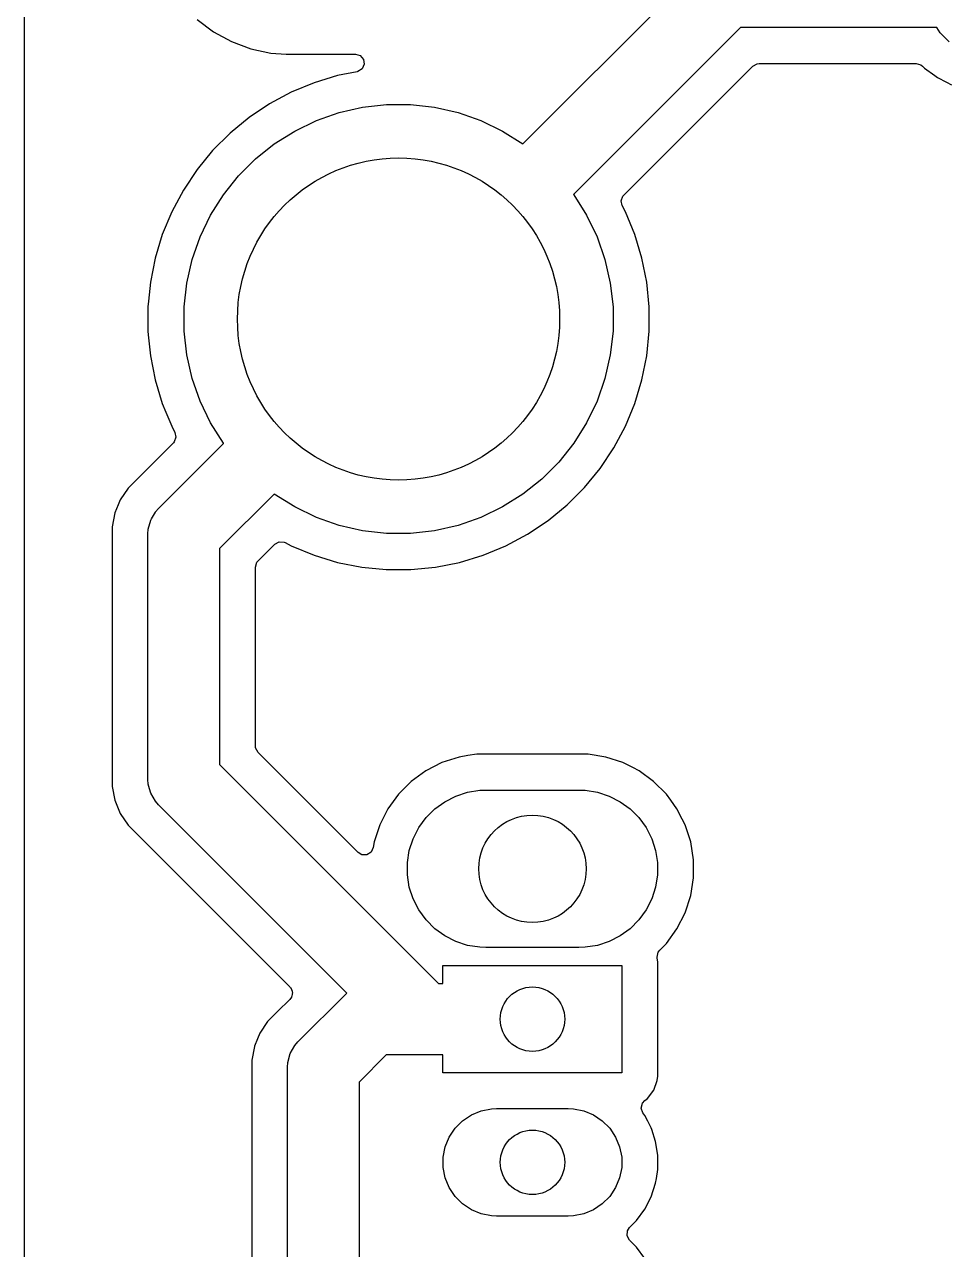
# Model space of a CAD drawing. Extents: x 4.41 to 8.11, y -5.15 to -2.23.
# Drawn here: x 4.414 to 4.922, y -3.685 to -3.011 of the extents above; entities that cross this region are included whole.
import ezdxf

# ---------------------------------------------------------------- set-up
doc = ezdxf.new("R2010")
doc.units = 0
doc.header["$MEASUREMENT"] = 0
doc.layers.add('BLACK', color=7, linetype='CONTINUOUS')

msp = doc.modelspace()

# ---------------------------------------------------------------- linework, layer by layer
at = {"layer": 'BLACK', "linetype": 'CONTINUOUS'}
for p, q in [((4.41439, -5.0424), (4.41439, -2.23844)), ((4.6885, -3.07696), (4.78608, -2.97939)), ((4.50932, -3.00849), (4.51833, -3.01525)), ((4.51833, -3.01525), (4.51833, -3.01525)), ((4.51833, -3.01525), (4.52822, -3.02064)), ((4.80815, -3.01299), (4.71634, -3.1048)), ((4.91602, -3.01299), (4.80815, -3.01299)), ((4.91789, -3.01579), (4.91602, -3.01299)), ((4.9228, -3.0207), (4.91789, -3.01579)), ((4.52822, -3.02064), (4.52822, -3.02064)), ((4.52822, -3.02064), (4.52822, -3.02064)), ((4.52822, -3.02064), (4.52822, -3.02064)), ((4.52822, -3.02064), (4.53878, -3.02458)), ((4.53878, -3.02458), (4.53878, -3.02458)), ((4.53878, -3.02458), (4.53878, -3.02458)), ((4.53878, -3.02458), (4.54979, -3.02698)), ((4.54979, -3.02698), (4.54979, -3.02698)), ((4.54979, -3.02698), (4.54979, -3.02698)), ((4.54979, -3.02698), (4.55821, -3.02758)), ((4.55821, -3.02758), (4.59633, -3.02758)), ((4.59633, -3.02758), (4.59897, -3.02835)), ((4.59897, -3.02835), (4.60077, -3.03043)), ((4.60077, -3.03043), (4.60116, -3.03316)), ((4.59728, -3.03725), (4.58655, -3.03938)), ((4.5977, -3.03714), (4.59728, -3.03725)), ((4.60002, -3.03566), (4.5977, -3.03714)), ((4.60116, -3.03316), (4.60002, -3.03566)), ((4.74388, -3.10514), (4.81489, -3.03413)), ((4.81489, -3.03413), (4.8173, -3.03281)), ((4.8173, -3.03281), (4.81834, -3.0327)), ((4.81834, -3.0327), (4.90467, -3.0327)), ((4.90467, -3.0327), (4.90731, -3.03347)), ((4.90731, -3.03347), (4.90812, -3.03413)), ((4.90812, -3.03413), (4.90936, -3.03536)), ((4.90936, -3.03536), (4.90936, -3.03536)), ((4.90936, -3.03536), (4.91489, -3.03938)), ((4.57359, -3.04331), (4.56108, -3.04849)), ((4.58655, -3.03938), (4.57359, -3.04331)), ((4.91489, -3.03938), (4.91638, -3.04047)), ((4.91638, -3.04047), (4.92143, -3.04304)), ((4.92143, -3.04304), (4.92411, -3.04441)), ((4.56108, -3.04849), (4.54914, -3.05488)), ((4.56108, -3.04849), (4.56108, -3.04849)), ((4.54914, -3.05488), (4.53788, -3.0624)), ((4.54914, -3.05488), (4.54914, -3.05488)), ((4.58738, -3.05973), (4.60029, -3.05679)), ((4.60029, -3.05679), (4.61346, -3.0553)), ((4.61346, -3.0553), (4.6267, -3.0553)), ((4.6267, -3.0553), (4.63986, -3.05679)), ((4.63986, -3.05679), (4.65278, -3.05973)), ((4.53788, -3.0624), (4.52742, -3.07099)), ((4.53788, -3.0624), (4.53788, -3.0624)), ((4.56295, -3.06986), (4.57488, -3.06411)), ((4.57488, -3.06411), (4.58738, -3.05973)), ((4.65278, -3.05973), (4.66528, -3.06411)), ((4.66528, -3.06411), (4.67721, -3.06986)), ((4.52742, -3.07099), (4.51784, -3.08057)), ((4.55173, -3.0769), (4.56295, -3.06986)), ((4.67721, -3.06986), (4.68843, -3.0769)), ((4.54138, -3.08516), (4.55173, -3.0769)), ((4.68843, -3.0769), (4.6885, -3.07696)), ((4.51784, -3.08057), (4.50925, -3.09103)), ((4.53201, -3.09453), (4.54138, -3.08516)), ((4.50925, -3.09103), (4.50173, -3.10229)), ((4.50925, -3.09103), (4.50925, -3.09103)), ((4.52375, -3.10488), (4.53201, -3.09453)), ((4.50173, -3.10229), (4.49535, -3.11423)), ((4.50173, -3.10229), (4.50173, -3.10229)), ((4.51671, -3.1161), (4.52375, -3.10488)), ((4.71634, -3.1048), (4.7164, -3.10488)), ((4.7164, -3.10488), (4.72345, -3.1161)), ((4.74246, -3.1082), (4.74345, -3.10563)), ((4.74345, -3.10563), (4.74388, -3.10514)), ((4.74302, -3.11089), (4.74246, -3.1082)), ((4.74481, -3.11423), (4.74302, -3.11089)), ((4.49535, -3.11423), (4.49016, -3.12674)), ((4.49535, -3.11423), (4.49535, -3.11423)), ((4.51096, -3.12803), (4.51671, -3.1161)), ((4.72345, -3.1161), (4.7292, -3.12803)), ((4.74999, -3.12674), (4.74481, -3.11423)), ((4.49016, -3.12674), (4.48623, -3.1397)), ((4.50658, -3.14053), (4.51096, -3.12803)), ((4.7292, -3.12803), (4.73357, -3.14053)), ((4.75392, -3.1397), (4.74999, -3.12674)), ((4.48623, -3.1397), (4.48359, -3.15298)), ((4.50364, -3.15344), (4.50658, -3.14053)), ((4.73357, -3.14053), (4.73652, -3.15344)), ((4.75657, -3.15298), (4.75392, -3.1397)), ((4.48359, -3.15298), (4.48257, -3.16338)), ((4.50215, -3.16661), (4.50364, -3.15344)), ((4.73652, -3.15344), (4.738, -3.16661)), ((4.75789, -3.16646), (4.75657, -3.15298)), ((4.48257, -3.16338), (4.48226, -3.16646)), ((4.48226, -3.16646), (4.48226, -3.18)), ((4.50215, -3.17985), (4.50215, -3.16661)), ((4.738, -3.16661), (4.738, -3.17985)), ((4.75789, -3.18), (4.75789, -3.16646)), ((4.48226, -3.18), (4.48245, -3.18192)), ((4.48245, -3.18192), (4.48359, -3.19347)), ((4.50364, -3.19301), (4.50215, -3.17985)), ((4.738, -3.17985), (4.73652, -3.19301)), ((4.75657, -3.19347), (4.75789, -3.18)), ((4.50658, -3.20593), (4.50364, -3.19301)), ((4.73652, -3.19301), (4.73357, -3.20593)), ((4.48359, -3.19347), (4.48623, -3.20675)), ((4.75392, -3.20676), (4.75657, -3.19347)), ((4.48623, -3.20675), (4.49016, -3.21971)), ((4.51096, -3.21843), (4.50658, -3.20593)), ((4.73357, -3.20593), (4.7292, -3.21843)), ((4.74999, -3.21971), (4.75392, -3.20676)), ((4.49016, -3.21971), (4.49214, -3.22449)), ((4.51671, -3.23036), (4.51096, -3.21843)), ((4.7292, -3.21843), (4.72345, -3.23036)), ((4.74481, -3.23222), (4.74999, -3.21971)), ((4.49214, -3.22449), (4.49535, -3.23222)), ((4.49535, -3.23222), (4.49713, -3.23557)), ((4.52375, -3.24158), (4.51671, -3.23036)), ((4.72345, -3.23036), (4.7164, -3.24158)), ((4.73843, -3.24416), (4.74481, -3.23222)), ((4.49769, -3.23826), (4.49671, -3.24083)), ((4.49713, -3.23557), (4.49769, -3.23826)), ((4.49628, -3.24132), (4.48218, -3.25542)), ((4.48805, -3.27742), (4.52381, -3.24165)), ((4.49671, -3.24083), (4.49628, -3.24132)), ((4.52381, -3.24165), (4.52375, -3.24158)), ((4.7164, -3.24158), (4.70815, -3.25193)), ((4.73091, -3.25542), (4.73843, -3.24416)), ((4.70815, -3.25193), (4.69878, -3.2613)), ((4.48218, -3.25542), (4.47686, -3.26074)), ((4.72232, -3.26589), (4.73091, -3.25542)), ((4.47137, -3.26623), (4.46706, -3.27268)), ((4.47467, -3.26294), (4.47137, -3.26623)), ((4.47686, -3.26074), (4.47467, -3.26294)), ((4.47686, -3.26074), (4.47686, -3.26074)), ((4.69878, -3.2613), (4.68843, -3.26955)), ((4.71274, -3.27547), (4.72232, -3.26589)), ((4.46706, -3.27268), (4.46591, -3.27547)), ((4.46706, -3.27268), (4.46706, -3.27268)), ((4.55165, -3.26949), (4.52165, -3.29949)), ((4.55173, -3.26955), (4.55165, -3.26949)), ((4.56295, -3.2766), (4.55173, -3.26955)), ((4.68843, -3.26955), (4.67721, -3.2766)), ((4.46409, -3.27985), (4.46258, -3.28746)), ((4.4641, -3.27983), (4.46409, -3.27985)), ((4.46409, -3.27985), (4.46409, -3.27985)), ((4.46591, -3.27547), (4.4641, -3.27983)), ((4.46591, -3.27547), (4.46591, -3.27547)), ((4.48419, -3.2831), (4.48635, -3.27936)), ((4.48635, -3.27935), (4.48805, -3.27742)), ((4.48635, -3.27936), (4.48635, -3.27935)), ((4.57488, -3.28235), (4.56295, -3.2766)), ((4.67721, -3.2766), (4.66528, -3.28235)), ((4.70227, -3.28406), (4.71274, -3.27547)), ((4.46258, -3.28746), (4.46258, -3.28746)), ((4.46258, -3.28746), (4.46258, -3.43031)), ((4.48245, -3.28877), (4.48378, -3.28381)), ((4.48378, -3.28381), (4.48419, -3.2831)), ((4.58738, -3.28672), (4.57488, -3.28235)), ((4.60029, -3.28967), (4.58738, -3.28672)), ((4.65278, -3.28672), (4.63986, -3.28967)), ((4.66528, -3.28235), (4.65278, -3.28672)), ((4.69102, -3.29158), (4.70227, -3.28406)), ((4.48228, -3.29134), (4.48245, -3.28877)), ((4.48228, -3.42643), (4.48228, -3.29134)), ((4.48245, -3.28877), (4.48245, -3.28877)), ((4.61346, -3.29115), (4.60029, -3.28967)), ((4.6267, -3.29115), (4.61346, -3.29115)), ((4.63986, -3.28967), (4.6267, -3.29115)), ((4.67907, -3.29796), (4.69102, -3.29158)), ((4.52165, -3.29949), (4.52165, -3.41827)), ((4.54279, -3.30622), (4.55199, -3.29703)), ((4.55199, -3.29703), (4.5544, -3.29571)), ((4.5544, -3.29571), (4.55714, -3.2959)), ((4.55714, -3.2959), (4.55774, -3.29617)), ((4.55774, -3.29617), (4.56108, -3.29796)), ((4.56108, -3.29796), (4.57359, -3.30314)), ((4.66656, -3.30314), (4.67907, -3.29796)), ((4.54136, -3.30968), (4.54213, -3.30704)), ((4.54213, -3.30704), (4.54279, -3.30622)), ((4.57359, -3.30314), (4.58655, -3.30707)), ((4.58655, -3.30707), (4.59983, -3.30972)), ((4.64032, -3.30972), (4.65361, -3.30707)), ((4.65361, -3.30707), (4.66656, -3.30314)), ((4.54136, -3.40809), (4.54136, -3.30968)), ((4.59983, -3.30972), (4.61331, -3.31104)), ((4.61331, -3.31104), (4.61331, -3.31104)), ((4.61331, -3.31104), (4.62685, -3.31104)), ((4.62685, -3.31104), (4.64032, -3.30972)), ((4.62685, -3.31104), (4.62685, -3.31104)), ((4.54147, -3.40913), (4.54136, -3.40809)), ((4.54279, -3.41154), (4.54147, -3.40913)), ((4.59788, -3.46664), (4.54279, -3.41154)), ((4.65335, -3.41413), (4.64392, -3.4172)), ((4.65825, -3.41335), (4.65335, -3.41413)), ((4.66315, -3.41258), (4.65825, -3.41335)), ((4.72425, -3.41258), (4.66315, -3.41258)), ((4.73405, -3.41413), (4.72425, -3.41258)), ((4.74348, -3.4172), (4.73405, -3.41413)), ((4.52165, -3.41827), (4.64196, -3.53858)), ((4.63508, -3.4217), (4.62706, -3.42753)), ((4.64392, -3.4172), (4.63508, -3.4217)), ((4.74885, -3.41993), (4.74348, -3.4172)), ((4.75232, -3.4217), (4.74885, -3.41993)), ((4.76034, -3.42753), (4.75232, -3.4217)), ((4.75232, -3.4217), (4.75232, -3.4217)), ((4.75232, -3.4217), (4.75232, -3.4217)), ((4.48245, -3.429), (4.48228, -3.42643)), ((4.48313, -3.43152), (4.48245, -3.429)), ((4.48245, -3.429), (4.48245, -3.429)), ((4.62706, -3.42753), (4.62005, -3.43454)), ((4.62706, -3.42753), (4.62706, -3.42753)), ((4.76735, -3.43454), (4.76034, -3.42753)), ((4.76034, -3.42753), (4.76034, -3.42753)), ((4.46258, -3.43031), (4.46258, -3.43031)), ((4.46258, -3.43031), (4.46258, -3.43031)), ((4.46258, -3.43031), (4.46409, -3.43792)), ((4.48378, -3.43396), (4.48313, -3.43152)), ((4.48635, -3.43841), (4.48378, -3.43396)), ((4.62005, -3.43454), (4.61422, -3.44257)), ((4.62005, -3.43454), (4.62005, -3.43454)), ((4.64548, -3.43867), (4.65154, -3.43558)), ((4.65154, -3.43558), (4.658, -3.43348)), ((4.658, -3.43348), (4.66471, -3.43242)), ((4.66471, -3.43242), (4.66811, -3.43228)), ((4.66811, -3.43228), (4.71929, -3.43228)), ((4.71929, -3.43228), (4.72269, -3.43242)), ((4.72269, -3.43242), (4.7294, -3.43348)), ((4.7294, -3.43348), (4.73586, -3.43558)), ((4.73586, -3.43558), (4.74192, -3.43867)), ((4.76981, -3.43792), (4.76735, -3.43454)), ((4.76735, -3.43454), (4.76735, -3.43454)), ((4.46409, -3.43792), (4.46409, -3.43792)), ((4.46409, -3.43792), (4.46706, -3.44509)), ((4.48805, -3.44035), (4.48635, -3.43841)), ((4.48635, -3.43841), (4.48635, -3.43841)), ((4.59165, -3.54395), (4.48805, -3.44035)), ((4.63998, -3.44266), (4.64548, -3.43867)), ((4.74192, -3.43867), (4.74742, -3.44266)), ((4.77318, -3.44257), (4.76981, -3.43792)), ((4.46706, -3.44509), (4.46706, -3.44509)), ((4.46706, -3.44509), (4.47137, -3.45154)), ((4.61422, -3.44257), (4.60971, -3.4514)), ((4.63118, -3.45296), (4.63518, -3.44746)), ((4.63518, -3.44746), (4.63998, -3.44266)), ((4.74742, -3.44266), (4.75222, -3.44746)), ((4.75222, -3.44746), (4.75622, -3.45296)), ((4.77605, -3.4482), (4.77318, -3.44257)), ((4.77769, -3.4514), (4.77605, -3.4482)), ((4.47137, -3.45154), (4.47137, -3.45154)), ((4.47137, -3.45154), (4.47137, -3.45154)), ((4.47137, -3.45154), (4.47686, -3.45702)), ((4.60971, -3.4514), (4.60665, -3.46084)), ((4.6281, -3.45902), (4.63118, -3.45296)), ((4.75622, -3.45296), (4.7593, -3.45902)), ((4.78075, -3.46084), (4.77769, -3.4514)), ((4.77769, -3.4514), (4.77769, -3.4514)), ((4.77769, -3.4514), (4.77769, -3.4514)), ((4.47686, -3.45702), (4.47686, -3.45702)), ((4.47686, -3.45702), (4.47714, -3.4573)), ((4.47714, -3.4573), (4.47714, -3.4573)), ((4.47714, -3.4573), (4.47714, -3.4573)), ((4.47714, -3.4573), (4.56031, -3.54047)), ((4.60665, -3.46084), (4.60616, -3.46395)), ((4.626, -3.46548), (4.6281, -3.45902)), ((4.7593, -3.45902), (4.7614, -3.46548)), ((4.7823, -3.47063), (4.78075, -3.46084)), ((4.59989, -3.46785), (4.59788, -3.46664)), ((4.60264, -3.46789), (4.59989, -3.46785)), ((4.60498, -3.46643), (4.60264, -3.46789)), ((4.60616, -3.46395), (4.60498, -3.46643)), ((4.62494, -3.47219), (4.626, -3.46548)), ((4.7614, -3.46548), (4.76246, -3.47219)), ((4.62494, -3.47899), (4.62494, -3.47219)), ((4.76246, -3.47219), (4.76246, -3.47899)), ((4.7823, -3.48055), (4.7823, -3.47063)), ((4.626, -3.4857), (4.62494, -3.47899)), ((4.76246, -3.47899), (4.7614, -3.4857)), ((4.78075, -3.49035), (4.7823, -3.48055)), ((4.6281, -3.49216), (4.626, -3.4857)), ((4.7614, -3.4857), (4.7593, -3.49216)), ((4.63118, -3.49822), (4.6281, -3.49216)), ((4.7593, -3.49216), (4.75622, -3.49822)), ((4.77769, -3.49978), (4.78075, -3.49035)), ((4.63518, -3.50372), (4.63118, -3.49822)), ((4.75622, -3.49822), (4.75222, -3.50372)), ((4.77318, -3.50862), (4.77769, -3.49978)), ((4.63998, -3.50852), (4.63518, -3.50372)), ((4.64548, -3.51252), (4.63998, -3.50852)), ((4.74742, -3.50852), (4.74192, -3.51252)), ((4.75222, -3.50372), (4.74742, -3.50852)), ((4.76735, -3.51664), (4.77318, -3.50862)), ((4.65154, -3.5156), (4.64548, -3.51252)), ((4.658, -3.5177), (4.65154, -3.5156)), ((4.73586, -3.5156), (4.7294, -3.5177)), ((4.74192, -3.51252), (4.73586, -3.5156)), ((4.76374, -3.52026), (4.76735, -3.51664)), ((4.66471, -3.51876), (4.658, -3.5177)), ((4.66811, -3.5189), (4.66471, -3.51876)), ((4.71929, -3.5189), (4.66811, -3.5189)), ((4.72269, -3.51876), (4.71929, -3.5189)), ((4.7294, -3.5177), (4.72269, -3.51876)), ((4.76234, -3.52423), (4.76282, -3.52152)), ((4.76282, -3.52152), (4.76374, -3.52026)), ((4.64449, -3.53858), (4.64449, -3.52874)), ((4.64449, -3.52874), (4.74291, -3.52874)), ((4.74291, -3.52874), (4.74291, -3.5878)), ((4.76237, -3.52451), (4.76234, -3.52423)), ((4.76262, -3.52686), (4.76237, -3.52451)), ((4.76237, -3.52451), (4.76237, -3.52451)), ((4.76262, -3.58968), (4.76262, -3.52686)), ((4.56031, -3.54047), (4.56048, -3.54078)), ((4.56048, -3.54078), (4.56076, -3.541)), ((4.56076, -3.541), (4.56113, -3.54197)), ((4.56113, -3.54197), (4.56162, -3.54288)), ((4.56172, -3.54357), (4.5615, -3.54459)), ((4.56162, -3.54288), (4.5616, -3.54324)), ((4.5616, -3.54324), (4.56172, -3.54357)), ((4.64196, -3.53858), (4.64449, -3.53858)), ((4.56031, -3.54737), (4.55359, -3.55409)), ((4.56114, -3.54626), (4.56031, -3.54737)), ((4.5612, -3.54598), (4.56114, -3.54626)), ((4.56143, -3.54563), (4.5612, -3.54598)), ((4.5615, -3.54459), (4.56143, -3.54563)), ((4.56478, -3.57077), (4.5912, -3.54435)), ((4.5912, -3.54435), (4.59165, -3.54395)), ((4.55138, -3.5563), (4.5481, -3.55958)), ((4.55359, -3.55409), (4.55138, -3.5563)), ((4.55359, -3.55409), (4.55359, -3.55409)), ((4.5481, -3.55958), (4.54379, -3.56603)), ((4.54249, -3.56918), (4.54082, -3.5732)), ((4.54379, -3.56603), (4.54249, -3.56918)), ((4.54379, -3.56603), (4.54379, -3.56603)), ((4.54081, -3.57328), (4.53931, -3.58081)), ((4.54082, -3.5732), (4.54081, -3.57328)), ((4.54082, -3.5732), (4.54082, -3.5732)), ((4.55918, -3.58212), (4.56051, -3.57715)), ((4.56051, -3.57715), (4.56308, -3.5727)), ((4.56308, -3.5727), (4.56478, -3.57077)), ((4.56308, -3.5727), (4.56308, -3.5727)), ((4.53931, -3.58081), (4.53931, -3.58081)), ((4.53931, -3.58081), (4.53931, -4.32502)), ((4.55902, -3.58469), (4.55918, -3.58212)), ((4.55918, -3.58212), (4.55918, -3.58212)), ((4.61327, -3.57795), (4.59839, -3.59284)), ((4.63381, -3.57795), (4.61327, -3.57795)), ((4.64449, -3.57795), (4.63381, -3.57795)), ((4.64449, -3.5878), (4.64449, -3.57795)), ((4.55902, -4.32114), (4.55902, -3.58469)), ((4.74291, -3.5878), (4.64449, -3.5878)), ((4.76237, -3.59203), (4.76262, -3.58968)), ((4.59839, -3.59284), (4.59839, -4.31298)), ((4.75699, -3.60187), (4.76039, -3.59734)), ((4.76039, -3.59734), (4.76237, -3.59203)), ((4.75416, -3.60451), (4.75548, -3.603)), ((4.75548, -3.603), (4.75699, -3.60187)), ((4.65528, -3.61418), (4.6601, -3.61097)), ((4.6601, -3.61097), (4.66544, -3.60875)), ((4.66544, -3.60875), (4.67112, -3.60762)), ((4.67112, -3.60762), (4.67402, -3.60748)), ((4.67402, -3.60748), (4.71339, -3.60748)), ((4.71339, -3.60748), (4.71628, -3.60762)), ((4.71628, -3.60762), (4.72196, -3.60875)), ((4.72196, -3.60875), (4.72731, -3.61097)), ((4.72731, -3.61097), (4.73212, -3.61418)), ((4.75353, -3.60719), (4.75416, -3.60451)), ((4.75446, -3.60978), (4.75353, -3.60719)), ((4.75549, -3.6112), (4.75446, -3.60978)), ((4.65119, -3.61828), (4.65528, -3.61418)), ((4.73212, -3.61418), (4.73621, -3.61828)), ((4.75708, -3.61433), (4.75549, -3.6112)), ((4.75549, -3.6112), (4.75549, -3.6112)), ((4.75549, -3.6112), (4.75549, -3.6112)), ((4.75901, -3.61811), (4.75708, -3.61433)), ((4.64576, -3.62844), (4.64797, -3.62309)), ((4.64797, -3.62309), (4.65119, -3.61828)), ((4.73621, -3.61828), (4.73943, -3.62309)), ((4.73943, -3.62309), (4.74164, -3.62844)), ((4.7593, -3.61899), (4.75901, -3.61811)), ((4.75901, -3.61811), (4.75901, -3.61811)), ((4.75901, -3.61811), (4.75901, -3.61811)), ((4.76141, -3.62548), (4.7593, -3.61899)), ((4.64463, -3.63411), (4.64576, -3.62844)), ((4.74164, -3.62844), (4.74277, -3.63411)), ((4.76262, -3.63313), (4.76141, -3.62548)), ((4.64463, -3.6399), (4.64463, -3.63411)), ((4.74277, -3.63411), (4.74277, -3.6399)), ((4.76262, -3.64088), (4.76262, -3.63313)), ((4.64576, -3.64558), (4.64463, -3.6399)), ((4.74277, -3.6399), (4.74164, -3.64558)), ((4.76183, -3.64586), (4.76262, -3.64088)), ((4.64797, -3.65093), (4.64576, -3.64558)), ((4.65119, -3.65574), (4.64797, -3.65093)), ((4.73943, -3.65093), (4.73621, -3.65574)), ((4.74164, -3.64558), (4.73943, -3.65093)), ((4.75901, -3.65591), (4.76141, -3.64854)), ((4.76141, -3.64854), (4.76183, -3.64586)), ((4.65528, -3.65983), (4.65119, -3.65574)), ((4.73621, -3.65574), (4.73212, -3.65983)), ((4.75549, -3.66281), (4.75901, -3.65591)), ((4.6601, -3.66305), (4.65528, -3.65983)), ((4.66544, -3.66526), (4.6601, -3.66305)), ((4.72731, -3.66305), (4.72196, -3.66526)), ((4.73212, -3.65983), (4.72731, -3.66305)), ((4.75094, -3.66908), (4.75549, -3.66281)), ((4.67112, -3.66639), (4.66544, -3.66526)), ((4.67402, -3.66654), (4.67112, -3.66639)), ((4.71339, -3.66654), (4.67402, -3.66654)), ((4.71628, -3.66639), (4.71339, -3.66654)), ((4.72196, -3.66526), (4.71628, -3.66639)), ((4.74709, -3.67293), (4.75094, -3.66908)), ((4.74577, -3.67742), (4.74597, -3.67467)), ((4.74709, -3.67983), (4.74577, -3.67742)), ((4.74597, -3.67467), (4.74709, -3.67293)), ((4.75094, -3.68368), (4.74709, -3.67983)), ((4.75549, -3.68994), (4.75094, -3.68368))]:
    msp.add_line(p, q, dxfattribs=at)
at = {"layer": 'BLACK'}
for centre, radius in [((4.62008, -3.17323), 0.08858), ((4.6937, -3.47559), 0.02953), ((4.6937, -3.55827), 0.01772), ((4.6937, -3.63701), 0.01772)]:
    msp.add_circle(centre, radius, dxfattribs=at)
at = {"layer": 'WHITE'}
for centre, radius in [((4.62008, -3.17323), 0.08858), ((4.6937, -3.47559), 0.02953), ((4.6937, -3.55827), 0.01772), ((4.6937, -3.63701), 0.01772)]:
    msp.add_circle(centre, radius, dxfattribs=at)

doc.saveas('drawing.dxf')
